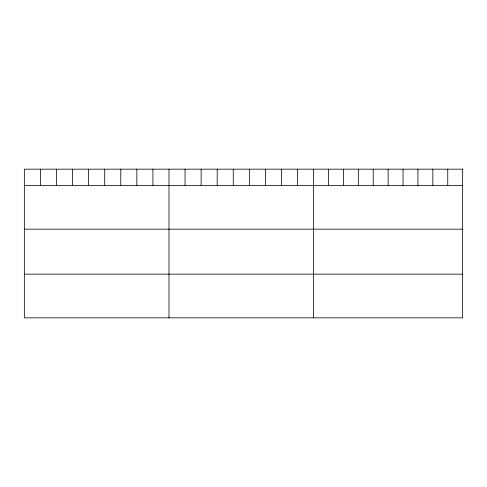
<?xml version="1.0" encoding="UTF-8"?>
<svg xmlns="http://www.w3.org/2000/svg" width="487" height="487" viewBox="0 0 487 487"><rect width="100%" height="100%" fill="white"/><g stroke="black" fill="none" stroke-linecap="round" stroke-linejoin="round"><path stroke-width="0.73" d="M24.35 185.48L462.65 185.48M24.35 229.158L462.65 229.158M24.35 274.157L462.65 274.157M447.748 169.166L447.748 185.48M432.846 169.166L432.846 185.48M417.943 169.166L417.943 185.48M403.041 169.166L403.041 185.48M388.139 169.166L388.139 185.48M373.237 169.166L373.237 185.48M358.335 169.166L358.335 185.48M343.432 169.166L343.432 185.48M328.53 169.166L328.53 185.48M313.628 169.166L313.628 317.834M297.557 169.166L297.557 185.48M281.486 169.166L281.486 185.48M265.415 169.166L265.415 185.48M249.344 169.166L249.344 185.48M233.273 169.166L233.273 185.48M217.202 169.166L217.202 185.48M201.131 169.166L201.131 185.48M185.06 169.166L185.06 185.48M168.989 169.166L168.989 317.834M152.918 169.166L152.918 185.48M136.847 169.166L136.847 185.48M120.776 169.166L120.776 185.48M104.705 169.166L104.705 185.48M88.634 169.166L88.634 185.48M72.563 169.166L72.563 185.48M56.492 169.166L56.492 185.48M40.421 169.166L40.421 185.48M462.65 169.166L24.35 169.166L24.35 317.834L462.65 317.834L462.65 169.166"/></g></svg>
